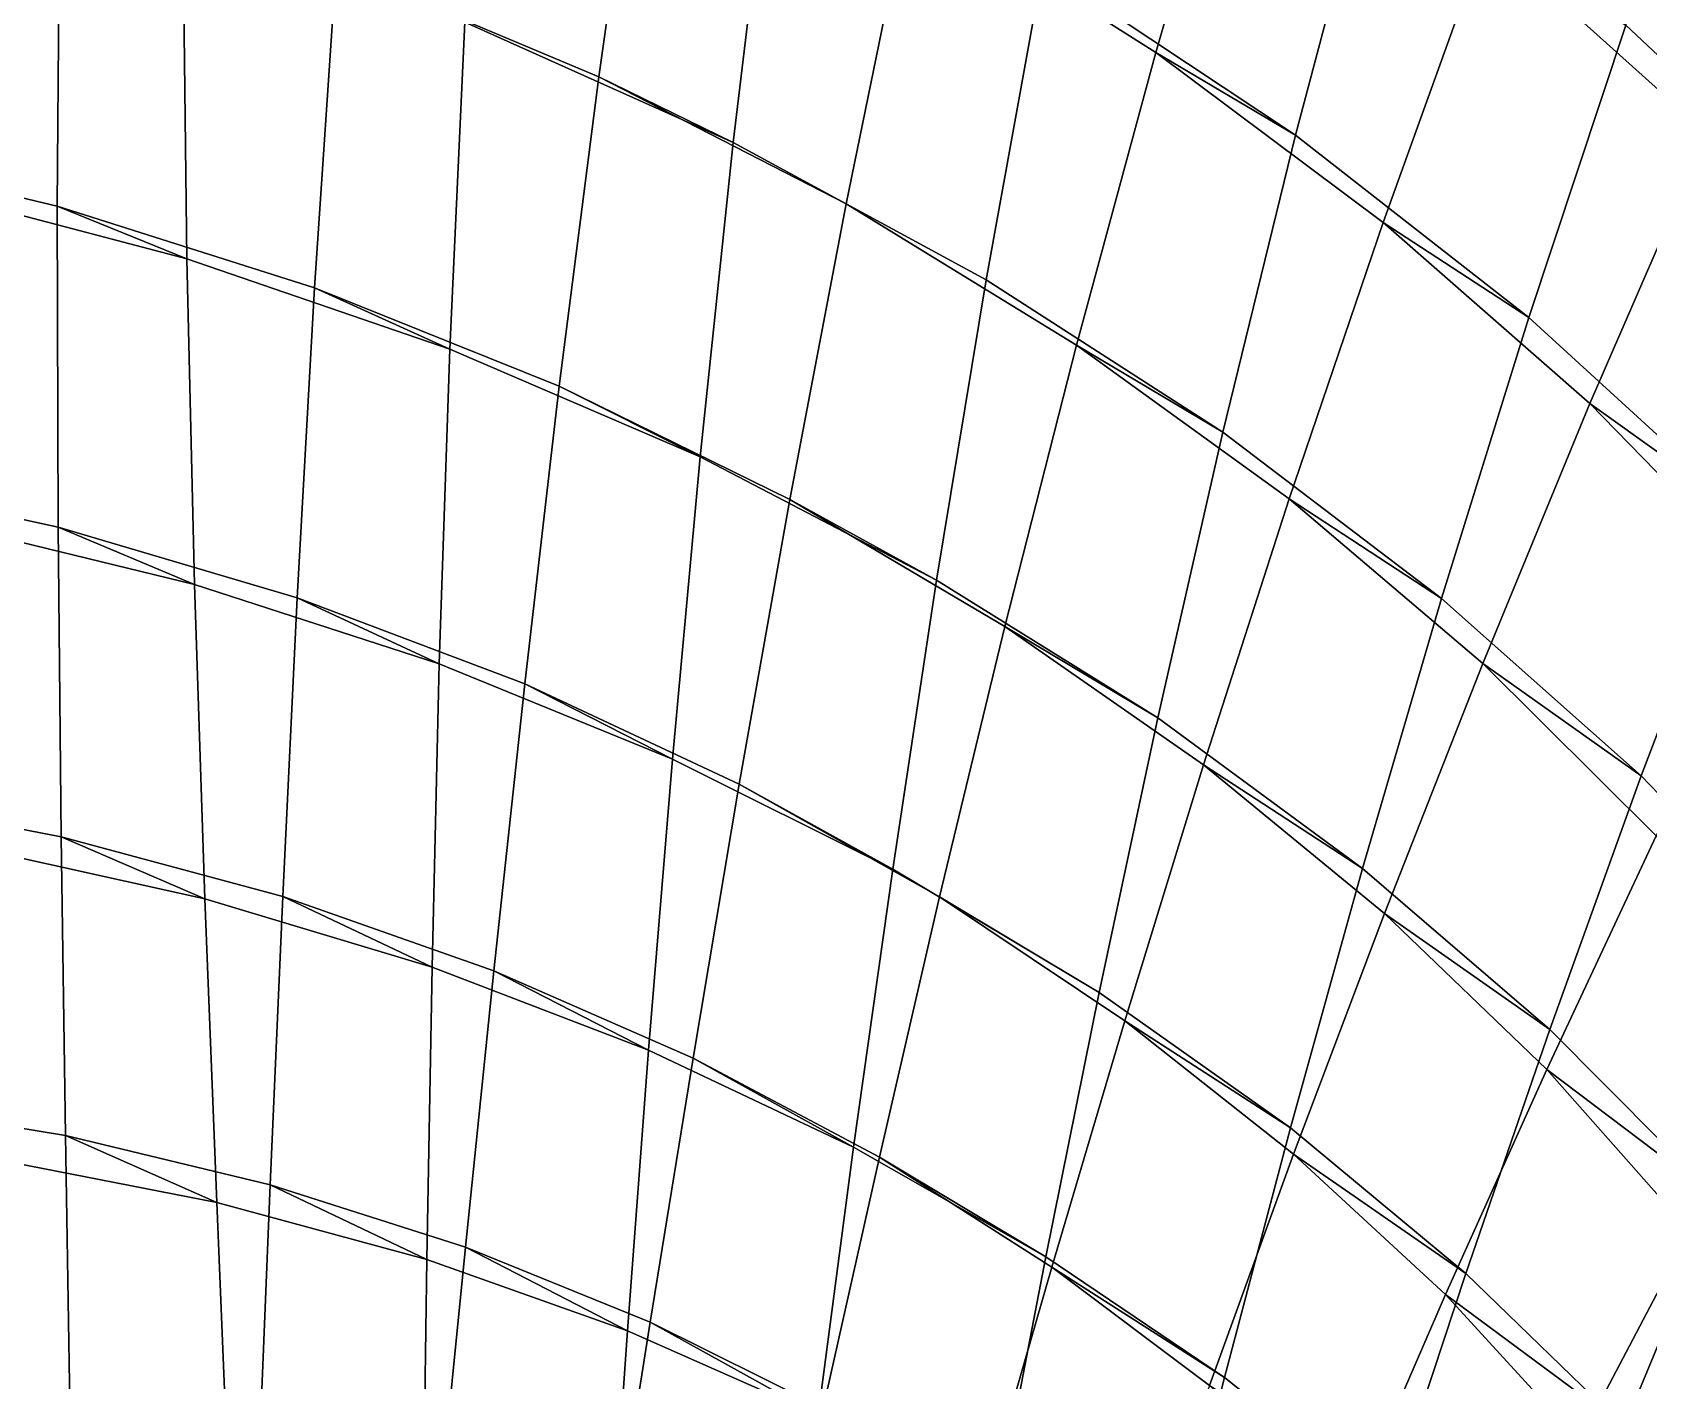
# Model space of a CAD drawing. Header units: metres. Extents: x -2184624 to 1125696, y -1900362 to 1900362.
# Drawn here: x -54499 to 97557, y 504991 to 631854 of the extents above; entities that cross this region are included whole.
import ezdxf

# ---------------------------------------------------------------- set-up
doc = ezdxf.new("R2010")
doc.units = ezdxf.units.M

msp = doc.modelspace()

# ---------------------------------------------------------------- linework, layer by layer
for points in [[(27982.242, 644652, 271094.03), (34675.855, 674733.4, 276630.4), (59475.844, 658552.56, 256217.34), (51194.383, 629940.44, 250766.84)], [(-25915.512, 638071.44, 302708.25), (-23391.908, 669521.1, 309189.28), (3073.401, 657902.5, 290552.38), (-1210.877, 627658.2, 284162.56)], [(82309.734, 641008, 234837.75), (93061.16, 669122.9, 239502.03), (115155.055, 648720.25, 216990.48), (103050.37, 622330.1, 212436.88)], [(40570.195, 637982.5, 291384.4), (46689.55, 668563.4, 297243.78), (72032.516, 651274.8, 276793.22), (64335.664, 622185.7, 270983.94)], [(-13811.312, 632799.3, 322731.12), (-11877.299, 664752.25, 329485.53), (15119.412, 652226.9, 310865.8), (11428.006, 621492.06, 304171.88)], [(95419.09, 632519.9, 255315.9), (105592.5, 661114.4, 260366.81), (128230.055, 639358.4, 237723.73), (116724.055, 612525.25, 232742.22)], [(59475.844, 658552.56, 256217.34), (72032.516, 651274.8, 276793.22), (64335.664, 622185.7, 270983.94), (51194.383, 629940.44, 250766.84)], [(51194.383, 629940.44, 250766.84), (59475.844, 658552.56, 256217.34), (82309.734, 641008, 234837.75), (72580.05, 613960.6, 229524.66)], [(51194.383, 629940.44, 250766.84), (64335.664, 622185.7, 270983.94), (72032.516, 651274.8, 276793.22), (59475.844, 658552.56, 256217.34)], [(3073.401, 657902.5, 290552.38), (15119.412, 652226.9, 310865.8), (11428.006, 621492.06, 304171.88), (-1210.877, 627658.2, 284162.56)], [(-1210.877, 627658.2, 284162.56), (3073.401, 657902.5, 290552.38), (27982.242, 644652, 271094.03), (22052.086, 615723.4, 264829.88)], [(-1210.877, 627658.2, 284162.56), (11428.006, 621492.06, 304171.88), (15119.412, 652226.9, 310865.8), (3073.401, 657902.5, 290552.38)], [(-77438.64, 621527.44, 330064.06), (-79090.266, 653798.8, 337593.62), (-51923.5, 646824.5, 320505.94), (-52155.35, 615493.06, 313093.12)], [(11428.006, 621492.06, 304171.88), (15119.412, 652226.9, 310865.8), (40570.195, 637982.5, 291384.4), (35238.215, 608581.6, 284783.3)], [(64335.664, 622185.7, 270983.94), (72032.516, 651274.8, 276793.22), (95419.09, 632519.9, 255315.9), (86287.28, 605025.75, 249606.44)], [(-65750.016, 617317.2, 349783.5), (-68019.86, 650084.44, 357548.06), (-40342.055, 642368.25, 340508.25), (-39957.203, 610546.94, 332833.75)], [(-51923.5, 646824.5, 320505.94), (-40342.055, 642368.25, 340508.25), (-39957.203, 610546.94, 332833.75), (-52155.35, 615493.06, 313093.12)], [(-52155.35, 615493.06, 313093.12), (-51923.5, 646824.5, 320505.94), (-25915.512, 638071.44, 302708.25), (-27938.686, 607800.5, 295435.3)], [(-52155.35, 615493.06, 313093.12), (-39957.203, 610546.94, 332833.75), (-40342.055, 642368.25, 340508.25), (-51923.5, 646824.5, 320505.94)], [(27982.242, 644652, 271094.03), (40570.195, 637982.5, 291384.4), (35238.215, 608581.6, 284783.3), (22052.086, 615723.4, 264829.88)], [(22052.086, 615723.4, 264829.88), (27982.242, 644652, 271094.03), (51194.383, 629940.44, 250766.84), (43743.066, 602425.94, 244671.42)], [(22052.086, 615723.4, 264829.88), (35238.215, 608581.6, 284783.3), (40570.195, 637982.5, 291384.4), (27982.242, 644652, 271094.03)], [(27982.242, 644652, 271094.03), (40570.195, 637982.5, 291384.4), (64335.664, 622185.7, 270983.94), (51194.383, 629940.44, 250766.84)], [(51194.383, 629940.44, 250766.84), (64335.664, 622185.7, 270983.94), (40570.195, 637982.5, 291384.4), (27982.242, 644652, 271094.03)], [(-39957.203, 610546.94, 332833.75), (-40342.055, 642368.25, 340508.25), (-13811.312, 632799.3, 322731.12), (-15217.943, 602048.5, 315167.88)], [(82309.734, 641008, 234837.75), (95419.09, 632519.9, 255315.9), (86287.28, 605025.75, 249606.44), (72580.05, 613960.6, 229524.66)], [(72580.05, 613960.6, 229524.66), (82309.734, 641008, 234837.75), (103050.37, 622330.1, 212436.88), (92023.24, 596927.56, 207324.53)], [(72580.05, 613960.6, 229524.66), (86287.28, 605025.75, 249606.44), (95419.09, 632519.9, 255315.9), (82309.734, 641008, 234837.75)], [(82309.734, 641008, 234837.75), (95419.09, 632519.9, 255315.9), (116724.055, 612525.25, 232742.22), (103050.37, 622330.1, 212436.88)], [(103050.37, 622330.1, 212436.88), (116724.055, 612525.25, 232742.22), (95419.09, 632519.9, 255315.9), (82309.734, 641008, 234837.75)], [(-25915.512, 638071.44, 302708.25), (-13811.312, 632799.3, 322731.12), (-15217.943, 602048.5, 315167.88), (-27938.686, 607800.5, 295435.3)], [(-27938.686, 607800.5, 295435.3), (-25915.512, 638071.44, 302708.25), (-1210.877, 627658.2, 284162.56), (-4922.858, 598559.56, 277058.4)], [(-27938.686, 607800.5, 295435.3), (-15217.943, 602048.5, 315167.88), (-13811.312, 632799.3, 322731.12), (-25915.512, 638071.44, 302708.25)], [(-25915.512, 638071.44, 302708.25), (-13811.312, 632799.3, 322731.12), (11428.006, 621492.06, 304171.88), (-1210.877, 627658.2, 284162.56)], [(-1210.877, 627658.2, 284162.56), (11428.006, 621492.06, 304171.88), (-13811.312, 632799.3, 322731.12), (-25915.512, 638071.44, 302708.25)], [(35238.215, 608581.6, 284783.3), (40570.195, 637982.5, 291384.4), (64335.664, 622185.7, 270983.94), (57489.91, 594223.8, 264517.1)], [(-15217.943, 602048.5, 315167.88), (-13811.312, 632799.3, 322731.12), (11428.006, 621492.06, 304171.88), (8333.795, 591928.44, 296747.03)], [(86287.28, 605025.75, 249606.44), (95419.09, 632519.9, 255315.9), (116724.055, 612525.25, 232742.22), (106311.21, 586715.44, 227194.81)], [(51194.383, 629940.44, 250766.84), (64335.664, 622185.7, 270983.94), (57489.91, 594223.8, 264517.1), (43743.066, 602425.94, 244671.42)], [(43743.066, 602425.94, 244671.42), (51194.383, 629940.44, 250766.84), (72580.05, 613960.6, 229524.66), (63742.676, 587945.94, 223650.56)], [(43743.066, 602425.94, 244671.42), (57489.91, 594223.8, 264517.1), (64335.664, 622185.7, 270983.94), (51194.383, 629940.44, 250766.84)], [(51194.383, 629940.44, 250766.84), (64335.664, 622185.7, 270983.94), (86287.28, 605025.75, 249606.44), (72580.05, 613960.6, 229524.66)], [(72580.05, 613960.6, 229524.66), (86287.28, 605025.75, 249606.44), (64335.664, 622185.7, 270983.94), (51194.383, 629940.44, 250766.84)], [(-1210.877, 627658.2, 284162.56), (11428.006, 621492.06, 304171.88), (8333.795, 591928.44, 296747.03), (-4922.858, 598559.56, 277058.4)], [(-4922.858, 598559.56, 277058.4), (-1210.877, 627658.2, 284162.56), (22052.086, 615723.4, 264829.88), (16763.697, 587898.56, 257930.11)], [(-4922.858, 598559.56, 277058.4), (8333.795, 591928.44, 296747.03), (11428.006, 621492.06, 304171.88), (-1210.877, 627658.2, 284162.56)], [(-1210.877, 627658.2, 284162.56), (11428.006, 621492.06, 304171.88), (35238.215, 608581.6, 284783.3), (22052.086, 615723.4, 264829.88)], [(22052.086, 615723.4, 264829.88), (35238.215, 608581.6, 284783.3), (11428.006, 621492.06, 304171.88), (-1210.877, 627658.2, 284162.56)], [(57489.91, 594223.8, 264517.1), (64335.664, 622185.7, 270983.94), (86287.28, 605025.75, 249606.44), (78065.016, 578596.44, 243325.34)], [(103050.37, 622330.1, 212436.88), (116724.055, 612525.25, 232742.22), (106311.21, 586715.44, 227194.81), (92023.24, 596927.56, 207324.53)], [(92023.24, 596927.56, 207324.53), (103050.37, 622330.1, 212436.88), (121586.87, 602773.25, 188964.8), (109422.336, 579076.3, 184129.31)], [(92023.24, 596927.56, 207324.53), (106311.21, 586715.44, 227194.81), (116724.055, 612525.25, 232742.22), (103050.37, 622330.1, 212436.88)], [(-75542.79, 590409.9, 321685.8), (-77438.64, 621527.44, 330064.06), (-52155.35, 615493.06, 313093.12), (-52071.36, 585300.2, 304905.94)], [(-77438.64, 621527.44, 330064.06), (-65750.016, 617317.2, 349783.5), (-39957.203, 610546.94, 332833.75), (-52155.35, 615493.06, 313093.12)], [(-52155.35, 615493.06, 313093.12), (-39957.203, 610546.94, 332833.75), (-65750.016, 617317.2, 349783.5), (-77438.64, 621527.44, 330064.06)], [(8333.795, 591928.44, 296747.03), (11428.006, 621492.06, 304171.88), (35238.215, 608581.6, 284783.3), (30570.232, 580312.06, 277530.97)], [(-63206.258, 585724.9, 341150.7), (-65750.016, 617317.2, 349783.5), (-39957.203, 610546.94, 332833.75), (-39228.32, 579886.8, 324365.12)], [(-52155.35, 615493.06, 313093.12), (-39957.203, 610546.94, 332833.75), (-39228.32, 579886.8, 324365.12), (-52071.36, 585300.2, 304905.94)], [(-52071.36, 585300.2, 304905.94), (-52155.35, 615493.06, 313093.12), (-27938.686, 607800.5, 295435.3), (-29574.592, 578646.4, 287463.5)], [(-52071.36, 585300.2, 304905.94), (-39228.32, 579886.8, 324365.12), (-39957.203, 610546.94, 332833.75), (-52155.35, 615493.06, 313093.12)], [(-52155.35, 615493.06, 313093.12), (-39957.203, 610546.94, 332833.75), (-15217.943, 602048.5, 315167.88), (-27938.686, 607800.5, 295435.3)], [(-27938.686, 607800.5, 295435.3), (-15217.943, 602048.5, 315167.88), (-39957.203, 610546.94, 332833.75), (-52155.35, 615493.06, 313093.12)], [(22052.086, 615723.4, 264829.88), (35238.215, 608581.6, 284783.3), (30570.232, 580312.06, 277530.97), (16763.697, 587898.56, 257930.11)], [(16763.697, 587898.56, 257930.11), (22052.086, 615723.4, 264829.88), (43743.066, 602425.94, 244671.42), (36999.99, 575964.75, 238019.66)], [(16763.697, 587898.56, 257930.11), (30570.232, 580312.06, 277530.97), (35238.215, 608581.6, 284783.3), (22052.086, 615723.4, 264829.88)], [(22052.086, 615723.4, 264829.88), (35238.215, 608581.6, 284783.3), (57489.91, 594223.8, 264517.1), (43743.066, 602425.94, 244671.42)], [(43743.066, 602425.94, 244671.42), (57489.91, 594223.8, 264517.1), (35238.215, 608581.6, 284783.3), (22052.086, 615723.4, 264829.88)], [(72580.05, 613960.6, 229524.66), (86287.28, 605025.75, 249606.44), (78065.016, 578596.44, 243325.34), (63742.676, 587945.94, 223650.56)], [(63742.676, 587945.94, 223650.56), (72580.05, 613960.6, 229524.66), (92023.24, 596927.56, 207324.53), (81944.09, 572481.9, 201735)], [(63742.676, 587945.94, 223650.56), (78065.016, 578596.44, 243325.34), (86287.28, 605025.75, 249606.44), (72580.05, 613960.6, 229524.66)], [(72580.05, 613960.6, 229524.66), (86287.28, 605025.75, 249606.44), (106311.21, 586715.44, 227194.81), (92023.24, 596927.56, 207324.53)], [(92023.24, 596927.56, 207324.53), (106311.21, 586715.44, 227194.81), (86287.28, 605025.75, 249606.44), (72580.05, 613960.6, 229524.66)], [(-39228.32, 579886.8, 324365.12), (-39957.203, 610546.94, 332833.75), (-15217.943, 602048.5, 315167.88), (-16211.107, 572438.9, 306886.25)], [(30570.232, 580312.06, 277530.97), (35238.215, 608581.6, 284783.3), (57489.91, 594223.8, 264517.1), (51371.19, 567344.75, 257479.88)], [(-27938.686, 607800.5, 295435.3), (-15217.943, 602048.5, 315167.88), (-16211.107, 572438.9, 306886.25), (-29574.592, 578646.4, 287463.5)], [(-29574.592, 578646.4, 287463.5), (-27938.686, 607800.5, 295435.3), (-4922.858, 598559.56, 277058.4), (-8177.111, 570548.7, 269331.5)], [(-29574.592, 578646.4, 287463.5), (-16211.107, 572438.9, 306886.25), (-15217.943, 602048.5, 315167.88), (-27938.686, 607800.5, 295435.3)], [(-27938.686, 607800.5, 295435.3), (-15217.943, 602048.5, 315167.88), (8333.795, 591928.44, 296747.03), (-4922.858, 598559.56, 277058.4)], [(-4922.858, 598559.56, 277058.4), (8333.795, 591928.44, 296747.03), (-15217.943, 602048.5, 315167.88), (-27938.686, 607800.5, 295435.3)], [(78065.016, 578596.44, 243325.34), (86287.28, 605025.75, 249606.44), (106311.21, 586715.44, 227194.81), (96858.75, 561897.4, 221162.72)], [(43743.066, 602425.94, 244671.42), (57489.91, 594223.8, 264517.1), (51371.19, 567344.75, 257479.88), (36999.99, 575964.75, 238019.66)], [(36999.99, 575964.75, 238019.66), (43743.066, 602425.94, 244671.42), (63742.676, 587945.94, 223650.56), (55675.71, 562924, 217299.22)], [(36999.99, 575964.75, 238019.66), (51371.19, 567344.75, 257479.88), (57489.91, 594223.8, 264517.1), (43743.066, 602425.94, 244671.42)], [(43743.066, 602425.94, 244671.42), (57489.91, 594223.8, 264517.1), (78065.016, 578596.44, 243325.34), (63742.676, 587945.94, 223650.56)], [(63742.676, 587945.94, 223650.56), (78065.016, 578596.44, 243325.34), (57489.91, 594223.8, 264517.1), (43743.066, 602425.94, 244671.42)], [(-16211.107, 572438.9, 306886.25), (-15217.943, 602048.5, 315167.88), (8333.795, 591928.44, 296747.03), (5720.982, 563478.44, 288680.62)], [(-4922.858, 598559.56, 277058.4), (8333.795, 591928.44, 296747.03), (5720.982, 563478.44, 288680.62), (-8177.111, 570548.7, 269331.5)], [(-8177.111, 570548.7, 269331.5), (-4922.858, 598559.56, 277058.4), (16763.697, 587898.56, 257930.11), (12001.857, 561124.6, 250484.16)], [(-8177.111, 570548.7, 269331.5), (5720.982, 563478.44, 288680.62), (8333.795, 591928.44, 296747.03), (-4922.858, 598559.56, 277058.4)], [(-4922.858, 598559.56, 277058.4), (8333.795, 591928.44, 296747.03), (30570.232, 580312.06, 277530.97), (16763.697, 587898.56, 257930.11)], [(16763.697, 587898.56, 257930.11), (30570.232, 580312.06, 277530.97), (8333.795, 591928.44, 296747.03), (-4922.858, 598559.56, 277058.4)], [(92023.24, 596927.56, 207324.53), (106311.21, 586715.44, 227194.81), (96858.75, 561897.4, 221162.72), (81944.09, 572481.9, 201735)], [(81944.09, 572481.9, 201735), (92023.24, 596927.56, 207324.53), (109422.336, 579076.3, 184129.31), (98254.36, 556249.5, 178899.03)], [(81944.09, 572481.9, 201735), (96858.75, 561897.4, 221162.72), (106311.21, 586715.44, 227194.81), (92023.24, 596927.56, 207324.53)], [(92023.24, 596927.56, 207324.53), (106311.21, 586715.44, 227194.81), (124308.85, 567489.44, 203695.28), (109422.336, 579076.3, 184129.31)], [(109422.336, 579076.3, 184129.31), (124308.85, 567489.44, 203695.28), (106311.21, 586715.44, 227194.81), (92023.24, 596927.56, 207324.53)], [(51371.19, 567344.75, 257479.88), (57489.91, 594223.8, 264517.1), (78065.016, 578596.44, 243325.34), (70627.625, 553191.4, 236555.6)], [(5720.982, 563478.44, 288680.62), (8333.795, 591928.44, 296747.03), (30570.232, 580312.06, 277530.97), (26449.225, 553121, 269715)], [(-73506.016, 560372.5, 312549.16), (-75542.79, 590409.9, 321685.8), (-52071.36, 585300.2, 304905.94), (-51777.4, 556175.5, 296035.22)], [(-75542.79, 590409.9, 321685.8), (-63206.258, 585724.9, 341150.7), (-39228.32, 579886.8, 324365.12), (-52071.36, 585300.2, 304905.94)], [(-52071.36, 585300.2, 304905.94), (-39228.32, 579886.8, 324365.12), (-63206.258, 585724.9, 341150.7), (-75542.79, 590409.9, 321685.8)], [(16763.697, 587898.56, 257930.11), (30570.232, 580312.06, 277530.97), (26449.225, 553121, 269715), (12001.857, 561124.6, 250484.16)], [(12001.857, 561124.6, 250484.16), (16763.697, 587898.56, 257930.11), (36999.99, 575964.75, 238019.66), (30850.088, 550508.56, 230897.5)], [(12001.857, 561124.6, 250484.16), (26449.225, 553121, 269715), (30570.232, 580312.06, 277530.97), (16763.697, 587898.56, 257930.11)], [(16763.697, 587898.56, 257930.11), (30570.232, 580312.06, 277530.97), (51371.19, 567344.75, 257479.88), (36999.99, 575964.75, 238019.66)], [(36999.99, 575964.75, 238019.66), (51371.19, 567344.75, 257479.88), (30570.232, 580312.06, 277530.97), (16763.697, 587898.56, 257930.11)], [(63742.676, 587945.94, 223650.56), (78065.016, 578596.44, 243325.34), (70627.625, 553191.4, 236555.6), (55675.71, 562924, 217299.22)], [(55675.71, 562924, 217299.22), (63742.676, 587945.94, 223650.56), (81944.09, 572481.9, 201735), (72692.2, 548958.1, 195745.92)], [(55675.71, 562924, 217299.22), (70627.625, 553191.4, 236555.6), (78065.016, 578596.44, 243325.34), (63742.676, 587945.94, 223650.56)], [(63742.676, 587945.94, 223650.56), (78065.016, 578596.44, 243325.34), (96858.75, 561897.4, 221162.72), (81944.09, 572481.9, 201735)], [(81944.09, 572481.9, 201735), (96858.75, 561897.4, 221162.72), (78065.016, 578596.44, 243325.34), (63742.676, 587945.94, 223650.56)], [(-60491.58, 555234.9, 331736.53), (-63206.258, 585724.9, 341150.7), (-39228.32, 579886.8, 324365.12), (-38261.47, 550318.6, 315190.16)], [(96858.75, 561897.4, 221162.72), (106311.21, 586715.44, 227194.81), (124308.85, 567489.44, 203695.28), (113781.41, 544343.6, 197988.4)], [(-52071.36, 585300.2, 304905.94), (-39228.32, 579886.8, 324365.12), (-38261.47, 550318.6, 315190.16), (-51777.4, 556175.5, 296035.22)], [(-51777.4, 556175.5, 296035.22), (-52071.36, 585300.2, 304905.94), (-29574.592, 578646.4, 287463.5), (-30930.965, 550542.9, 278883.3)], [(-51777.4, 556175.5, 296035.22), (-38261.47, 550318.6, 315190.16), (-39228.32, 579886.8, 324365.12), (-52071.36, 585300.2, 304905.94)], [(-52071.36, 585300.2, 304905.94), (-39228.32, 579886.8, 324365.12), (-16211.107, 572438.9, 306886.25), (-29574.592, 578646.4, 287463.5)], [(-29574.592, 578646.4, 287463.5), (-16211.107, 572438.9, 306886.25), (-39228.32, 579886.8, 324365.12), (-52071.36, 585300.2, 304905.94)], [(-38261.47, 550318.6, 315190.16), (-39228.32, 579886.8, 324365.12), (-16211.107, 572438.9, 306886.25), (-16899.273, 543904.9, 297974)], [(26449.225, 553121, 269715), (30570.232, 580312.06, 277530.97), (51371.19, 567344.75, 257479.88), (45862.2, 541500.2, 249957.06)], [(-29574.592, 578646.4, 287463.5), (-16211.107, 572438.9, 306886.25), (-16899.273, 543904.9, 297974), (-30930.965, 550542.9, 278883.3)], [(-30930.965, 550542.9, 278883.3), (-29574.592, 578646.4, 287463.5), (-8177.111, 570548.7, 269331.5), (-11082.232, 543564, 261071.4)], [(-30930.965, 550542.9, 278883.3), (-16899.273, 543904.9, 297974), (-16211.107, 572438.9, 306886.25), (-29574.592, 578646.4, 287463.5)], [(-29574.592, 578646.4, 287463.5), (-16211.107, 572438.9, 306886.25), (5720.982, 563478.44, 288680.62), (-8177.111, 570548.7, 269331.5)], [(-8177.111, 570548.7, 269331.5), (5720.982, 563478.44, 288680.62), (-16211.107, 572438.9, 306886.25), (-29574.592, 578646.4, 287463.5)], [(70627.625, 553191.4, 236555.6), (78065.016, 578596.44, 243325.34), (96858.75, 561897.4, 221162.72), (88242.94, 538034.75, 214723.39)], [(36999.99, 575964.75, 238019.66), (51371.19, 567344.75, 257479.88), (45862.2, 541500.2, 249957.06), (30850.088, 550508.56, 230897.5)], [(30850.088, 550508.56, 230897.5), (36999.99, 575964.75, 238019.66), (55675.71, 562924, 217299.22), (48264.984, 538851.25, 210551.5)], [(30850.088, 550508.56, 230897.5), (45862.2, 541500.2, 249957.06), (51371.19, 567344.75, 257479.88), (36999.99, 575964.75, 238019.66)], [(36999.99, 575964.75, 238019.66), (51371.19, 567344.75, 257479.88), (70627.625, 553191.4, 236555.6), (55675.71, 562924, 217299.22)], [(55675.71, 562924, 217299.22), (70627.625, 553191.4, 236555.6), (51371.19, 567344.75, 257479.88), (36999.99, 575964.75, 238019.66)], [(-16899.273, 543904.9, 297974), (-16211.107, 572438.9, 306886.25), (5720.982, 563478.44, 288680.62), (3479.65, 536081.25, 280059.97)], [(81944.09, 572481.9, 201735), (96858.75, 561897.4, 221162.72), (88242.94, 538034.75, 214723.39), (72692.2, 548958.1, 195745.92)], [(72692.2, 548958.1, 195745.92), (81944.09, 572481.9, 201735), (98254.36, 556249.5, 178899.03), (87964.29, 534263.9, 173343.94)], [(72692.2, 548958.1, 195745.92), (88242.94, 538034.75, 214723.39), (96858.75, 561897.4, 221162.72), (81944.09, 572481.9, 201735)], [(81944.09, 572481.9, 201735), (96858.75, 561897.4, 221162.72), (113781.41, 544343.6, 197988.4), (98254.36, 556249.5, 178899.03)], [(98254.36, 556249.5, 178899.03), (113781.41, 544343.6, 197988.4), (96858.75, 561897.4, 221162.72), (81944.09, 572481.9, 201735)], [(-8177.111, 570548.7, 269331.5), (5720.982, 563478.44, 288680.62), (3479.65, 536081.25, 280059.97), (-11082.232, 543564, 261071.4)], [(-11082.232, 543564, 261071.4), (-8177.111, 570548.7, 269331.5), (12001.857, 561124.6, 250484.16), (7658.046, 535344.6, 242578.89)], [(-11082.232, 543564, 261071.4), (3479.65, 536081.25, 280059.97), (5720.982, 563478.44, 288680.62), (-8177.111, 570548.7, 269331.5)], [(-8177.111, 570548.7, 269331.5), (5720.982, 563478.44, 288680.62), (26449.225, 553121, 269715), (12001.857, 561124.6, 250484.16)], [(12001.857, 561124.6, 250484.16), (26449.225, 553121, 269715), (5720.982, 563478.44, 288680.62), (-8177.111, 570548.7, 269331.5)], [(45862.2, 541500.2, 249957.06), (51371.19, 567344.75, 257479.88), (70627.625, 553191.4, 236555.6), (63858.305, 528766.75, 229377.47)], [(3479.65, 536081.25, 280059.97), (5720.982, 563478.44, 288680.62), (26449.225, 553121, 269715), (22764.865, 526952, 261420.61)], [(55675.71, 562924, 217299.22), (70627.625, 553191.4, 236555.6), (63858.305, 528766.75, 229377.47), (48264.984, 538851.25, 210551.5)], [(48264.984, 538851.25, 210551.5), (55675.71, 562924, 217299.22), (72692.2, 548958.1, 195745.92), (64155.438, 526318.2, 189431.7)], [(48264.984, 538851.25, 210551.5), (63858.305, 528766.75, 229377.47), (70627.625, 553191.4, 236555.6), (55675.71, 562924, 217299.22)], [(55675.71, 562924, 217299.22), (70627.625, 553191.4, 236555.6), (88242.94, 538034.75, 214723.39), (72692.2, 548958.1, 195745.92)], [(72692.2, 548958.1, 195745.92), (88242.94, 538034.75, 214723.39), (70627.625, 553191.4, 236555.6), (55675.71, 562924, 217299.22)], [(12001.857, 561124.6, 250484.16), (26449.225, 553121, 269715), (22764.865, 526952, 261420.61), (7658.046, 535344.6, 242578.89)], [(7658.046, 535344.6, 242578.89), (12001.857, 561124.6, 250484.16), (30850.088, 550508.56, 230897.5), (25185.469, 526005.1, 223388.25)], [(7658.046, 535344.6, 242578.89), (22764.865, 526952, 261420.61), (26449.225, 553121, 269715), (12001.857, 561124.6, 250484.16)], [(12001.857, 561124.6, 250484.16), (26449.225, 553121, 269715), (45862.2, 541500.2, 249957.06), (30850.088, 550508.56, 230897.5)], [(30850.088, 550508.56, 230897.5), (45862.2, 541500.2, 249957.06), (26449.225, 553121, 269715), (12001.857, 561124.6, 250484.16)], [(88242.94, 538034.75, 214723.39), (96858.75, 561897.4, 221162.72), (113781.41, 544343.6, 197988.4), (104135.086, 522074.38, 191954.06)], [(-71426.99, 531338.25, 302742.44), (-73506.016, 560372.5, 312549.16), (-51777.4, 556175.5, 296035.22), (-51373.785, 528045.56, 286569.88)], [(-73506.016, 560372.5, 312549.16), (-60491.58, 555234.9, 331736.53), (-38261.47, 550318.6, 315190.16), (-51777.4, 556175.5, 296035.22)], [(-51777.4, 556175.5, 296035.22), (-38261.47, 550318.6, 315190.16), (-60491.58, 555234.9, 331736.53), (-73506.016, 560372.5, 312549.16)], [(-57704.31, 525772, 321625.7), (-60491.58, 555234.9, 331736.53), (-38261.47, 550318.6, 315190.16), (-37157.176, 521770.34, 305394.44)], [(-51777.4, 556175.5, 296035.22), (-38261.47, 550318.6, 315190.16), (-37157.176, 521770.34, 305394.44), (-51373.785, 528045.56, 286569.88)], [(-51373.785, 528045.56, 286569.88), (-51777.4, 556175.5, 296035.22), (-30930.965, 550542.9, 278883.3), (-32109.389, 523419.84, 269783.78)], [(-51373.785, 528045.56, 286569.88), (-37157.176, 521770.34, 305394.44), (-38261.47, 550318.6, 315190.16), (-51777.4, 556175.5, 296035.22)], [(-51777.4, 556175.5, 296035.22), (-38261.47, 550318.6, 315190.16), (-16899.273, 543904.9, 297974), (-30930.965, 550542.9, 278883.3)], [(-30930.965, 550542.9, 278883.3), (-16899.273, 543904.9, 297974), (-38261.47, 550318.6, 315190.16), (-51777.4, 556175.5, 296035.22)], [(98254.36, 556249.5, 178899.03), (113781.41, 544343.6, 197988.4), (104135.086, 522074.38, 191954.06), (87964.29, 534263.9, 173343.94)], [(87964.29, 534263.9, 173343.94), (98254.36, 556249.5, 178899.03), (112595.95, 539478.25, 155126.16), (101420.54, 519047.62, 150087.28)], [(87964.29, 534263.9, 173343.94), (104135.086, 522074.38, 191954.06), (113781.41, 544343.6, 197988.4), (98254.36, 556249.5, 178899.03)], [(22764.865, 526952, 261420.61), (26449.225, 553121, 269715), (45862.2, 541500.2, 249957.06), (40852.57, 516637.7, 242030.88)], [(63858.305, 528766.75, 229377.47), (70627.625, 553191.4, 236555.6), (88242.94, 538034.75, 214723.39), (80348.42, 515088.44, 207951.3)], [(-30930.965, 550542.9, 278883.3), (-16899.273, 543904.9, 297974), (-17384.787, 516377.97, 288517.28), (-32109.389, 523419.84, 269783.78)], [(-32109.389, 523419.84, 269783.78), (-30930.965, 550542.9, 278883.3), (-11082.232, 543564, 261071.4), (-13740.602, 517539.78, 252365.9)], [(-32109.389, 523419.84, 269783.78), (-17384.787, 516377.97, 288517.28), (-16899.273, 543904.9, 297974), (-30930.965, 550542.9, 278883.3)], [(-30930.965, 550542.9, 278883.3), (-16899.273, 543904.9, 297974), (3479.65, 536081.25, 280059.97), (-11082.232, 543564, 261071.4)], [(-11082.232, 543564, 261071.4), (3479.65, 536081.25, 280059.97), (-16899.273, 543904.9, 297974), (-30930.965, 550542.9, 278883.3)], [(30850.088, 550508.56, 230897.5), (45862.2, 541500.2, 249957.06), (40852.57, 516637.7, 242030.88), (25185.469, 526005.1, 223388.25)], [(25185.469, 526005.1, 223388.25), (30850.088, 550508.56, 230897.5), (48264.984, 538851.25, 210551.5), (41404.504, 515681.53, 203485.94)], [(25185.469, 526005.1, 223388.25), (40852.57, 516637.7, 242030.88), (45862.2, 541500.2, 249957.06), (30850.088, 550508.56, 230897.5)], [(30850.088, 550508.56, 230897.5), (45862.2, 541500.2, 249957.06), (63858.305, 528766.75, 229377.47), (48264.984, 538851.25, 210551.5)], [(48264.984, 538851.25, 210551.5), (63858.305, 528766.75, 229377.47), (45862.2, 541500.2, 249957.06), (30850.088, 550508.56, 230897.5)], [(-37157.176, 521770.34, 305394.44), (-38261.47, 550318.6, 315190.16), (-16899.273, 543904.9, 297974), (-17384.787, 516377.97, 288517.28)], [(72692.2, 548958.1, 195745.92), (88242.94, 538034.75, 214723.39), (80348.42, 515088.44, 207951.3), (64155.438, 526318.2, 189431.7)], [(64155.438, 526318.2, 189431.7), (72692.2, 548958.1, 195745.92), (87964.29, 534263.9, 173343.94), (78442.36, 513086.38, 167531.06)], [(64155.438, 526318.2, 189431.7), (80348.42, 515088.44, 207951.3), (88242.94, 538034.75, 214723.39), (72692.2, 548958.1, 195745.92)], [(72692.2, 548958.1, 195745.92), (88242.94, 538034.75, 214723.39), (104135.086, 522074.38, 191954.06), (87964.29, 534263.9, 173343.94)], [(87964.29, 534263.9, 173343.94), (104135.086, 522074.38, 191954.06), (88242.94, 538034.75, 214723.39), (72692.2, 548958.1, 195745.92)], [(-17384.787, 516377.97, 288517.28), (-16899.273, 543904.9, 297974), (3479.65, 536081.25, 280059.97), (1506.055, 509672.16, 270970.5)], [(-11082.232, 543564, 261071.4), (3479.65, 536081.25, 280059.97), (1506.055, 509672.16, 270970.5), (-13740.602, 517539.78, 252365.9)], [(-13740.602, 517539.78, 252365.9), (-11082.232, 543564, 261071.4), (7658.046, 535344.6, 242578.89), (3630.092, 510497.75, 234300.23)], [(-13740.602, 517539.78, 252365.9), (1506.055, 509672.16, 270970.5), (3479.65, 536081.25, 280059.97), (-11082.232, 543564, 261071.4)], [(-11082.232, 543564, 261071.4), (3479.65, 536081.25, 280059.97), (22764.865, 526952, 261420.61), (7658.046, 535344.6, 242578.89)], [(7658.046, 535344.6, 242578.89), (22764.865, 526952, 261420.61), (3479.65, 536081.25, 280059.97), (-11082.232, 543564, 261071.4)], [(40852.57, 516637.7, 242030.88), (45862.2, 541500.2, 249957.06), (63858.305, 528766.75, 229377.47), (57648.12, 505275.53, 221869)], [(48264.984, 538851.25, 210551.5), (63858.305, 528766.75, 229377.47), (57648.12, 505275.53, 221869), (41404.504, 515681.53, 203485.94)], [(41404.504, 515681.53, 203485.94), (48264.984, 538851.25, 210551.5), (64155.438, 526318.2, 189431.7), (56229.79, 504521.53, 182864.67)], [(41404.504, 515681.53, 203485.94), (57648.12, 505275.53, 221869), (63858.305, 528766.75, 229377.47), (48264.984, 538851.25, 210551.5)], [(48264.984, 538851.25, 210551.5), (63858.305, 528766.75, 229377.47), (80348.42, 515088.44, 207951.3), (64155.438, 526318.2, 189431.7)], [(64155.438, 526318.2, 189431.7), (80348.42, 515088.44, 207951.3), (63858.305, 528766.75, 229377.47), (48264.984, 538851.25, 210551.5)], [(80348.42, 515088.44, 207951.3), (88242.94, 538034.75, 214723.39), (104135.086, 522074.38, 191954.06), (95256.625, 500646.94, 185660)], [(1506.055, 509672.16, 270970.5), (3479.65, 536081.25, 280059.97), (22764.865, 526952, 261420.61), (19412.953, 501744.8, 252731.95)], [(7658.046, 535344.6, 242578.89), (22764.865, 526952, 261420.61), (19412.953, 501744.8, 252731.95), (3630.092, 510497.75, 234300.23)], [(3630.092, 510497.75, 234300.23), (7658.046, 535344.6, 242578.89), (25185.469, 526005.1, 223388.25), (19905.186, 502400.12, 215574.02)], [(3630.092, 510497.75, 234300.23), (19412.953, 501744.8, 252731.95), (22764.865, 526952, 261420.61), (7658.046, 535344.6, 242578.89)], [(7658.046, 535344.6, 242578.89), (22764.865, 526952, 261420.61), (40852.57, 516637.7, 242030.88), (25185.469, 526005.1, 223388.25)], [(25185.469, 526005.1, 223388.25), (40852.57, 516637.7, 242030.88), (22764.865, 526952, 261420.61), (7658.046, 535344.6, 242578.89)], [(87964.29, 534263.9, 173343.94), (104135.086, 522074.38, 191954.06), (95256.625, 500646.94, 185660), (78442.36, 513086.38, 167531.06)], [(78442.36, 513086.38, 167531.06), (87964.29, 534263.9, 173343.94), (101420.54, 519047.62, 150087.28), (91060.33, 499340.7, 144852.12)], [(78442.36, 513086.38, 167531.06), (95256.625, 500646.94, 185660), (104135.086, 522074.38, 191954.06), (87964.29, 534263.9, 173343.94)], [(87964.29, 534263.9, 173343.94), (104135.086, 522074.38, 191954.06), (118237.43, 505522.8, 168226.69), (101420.54, 519047.62, 150087.28)], [(101420.54, 519047.62, 150087.28), (118237.43, 505522.8, 168226.69), (104135.086, 522074.38, 191954.06), (87964.29, 534263.9, 173343.94)], [(-69397.87, 503226.06, 292352.2), (-71426.99, 531338.25, 302742.44), (-51373.785, 528045.56, 286569.88), (-50954.793, 500832.16, 276597.6)], [(-71426.99, 531338.25, 302742.44), (-57704.31, 525772, 321625.7), (-37157.176, 521770.34, 305394.44), (-51373.785, 528045.56, 286569.88)], [(-51373.785, 528045.56, 286569.88), (-37157.176, 521770.34, 305394.44), (-57704.31, 525772, 321625.7), (-71426.99, 531338.25, 302742.44)], [(-51373.785, 528045.56, 286569.88), (-37157.176, 521770.34, 305394.44), (-36009.8, 494165.9, 295062.03), (-50954.793, 500832.16, 276597.6)], [(-50954.793, 500832.16, 276597.6), (-51373.785, 528045.56, 286569.88), (-32109.389, 523419.84, 269783.78), (-33205.664, 497203.72, 260252.53)], [(-50954.793, 500832.16, 276597.6), (-36009.8, 494165.9, 295062.03), (-37157.176, 521770.34, 305394.44), (-51373.785, 528045.56, 286569.88)], [(-51373.785, 528045.56, 286569.88), (-37157.176, 521770.34, 305394.44), (-17384.787, 516377.97, 288517.28), (-32109.389, 523419.84, 269783.78)], [(-32109.389, 523419.84, 269783.78), (-17384.787, 516377.97, 288517.28), (-37157.176, 521770.34, 305394.44), (-51373.785, 528045.56, 286569.88)], [(57648.12, 505275.53, 221869), (63858.305, 528766.75, 229377.47), (80348.42, 515088.44, 207951.3), (73067.875, 493016.6, 200918.89)], [(19412.953, 501744.8, 252731.95), (22764.865, 526952, 261420.61), (40852.57, 516637.7, 242030.88), (36238.812, 492702.94, 233782.23)], [(64155.438, 526318.2, 189431.7), (80348.42, 515088.44, 207951.3), (73067.875, 493016.6, 200918.89), (56229.79, 504521.53, 182864.67)], [(56229.79, 504521.53, 182864.67), (64155.438, 526318.2, 189431.7), (78442.36, 513086.38, 167531.06), (69587.8, 492683.38, 161525)], [(56229.79, 504521.53, 182864.67), (73067.875, 493016.6, 200918.89), (80348.42, 515088.44, 207951.3), (64155.438, 526318.2, 189431.7)], [(64155.438, 526318.2, 189431.7), (80348.42, 515088.44, 207951.3), (95256.625, 500646.94, 185660), (78442.36, 513086.38, 167531.06)], [(78442.36, 513086.38, 167531.06), (95256.625, 500646.94, 185660), (80348.42, 515088.44, 207951.3), (64155.438, 526318.2, 189431.7)], [(-54936.07, 497257.56, 310900.75), (-57704.31, 525772, 321625.7), (-37157.176, 521770.34, 305394.44), (-36009.8, 494165.9, 295062.03)], [(25185.469, 526005.1, 223388.25), (40852.57, 516637.7, 242030.88), (36238.812, 492702.94, 233782.23), (19905.186, 502400.12, 215574.02)], [(19905.186, 502400.12, 215574.02), (25185.469, 526005.1, 223388.25), (41404.504, 515681.53, 203485.94), (34994.88, 493366.53, 196179.67)], [(19905.186, 502400.12, 215574.02), (36238.812, 492702.94, 233782.23), (40852.57, 516637.7, 242030.88), (25185.469, 526005.1, 223388.25)], [(25185.469, 526005.1, 223388.25), (40852.57, 516637.7, 242030.88), (57648.12, 505275.53, 221869), (41404.504, 515681.53, 203485.94)], [(41404.504, 515681.53, 203485.94), (57648.12, 505275.53, 221869), (40852.57, 516637.7, 242030.88), (25185.469, 526005.1, 223388.25)], [(-32109.389, 523419.84, 269783.78), (-17384.787, 516377.97, 288517.28), (-17764.197, 489786.03, 278600.66), (-33205.664, 497203.72, 260252.53)], [(-33205.664, 497203.72, 260252.53), (-32109.389, 523419.84, 269783.78), (-13740.602, 517539.78, 252365.9), (-16248.225, 492407.2, 243301.75)], [(-33205.664, 497203.72, 260252.53), (-17764.197, 489786.03, 278600.66), (-17384.787, 516377.97, 288517.28), (-32109.389, 523419.84, 269783.78)], [(-32109.389, 523419.84, 269783.78), (-17384.787, 516377.97, 288517.28), (1506.055, 509672.16, 270970.5), (-13740.602, 517539.78, 252365.9)], [(-13740.602, 517539.78, 252365.9), (1506.055, 509672.16, 270970.5), (-17384.787, 516377.97, 288517.28), (-32109.389, 523419.84, 269783.78)], [(-36009.8, 494165.9, 295062.03), (-37157.176, 521770.34, 305394.44), (-17384.787, 516377.97, 288517.28), (-17764.197, 489786.03, 278600.66)], [(95256.625, 500646.94, 185660), (104135.086, 522074.38, 191954.06), (118237.43, 505522.8, 168226.69), (108522.44, 485634.8, 162493.56)], [(101420.54, 519047.62, 150087.28), (118237.43, 505522.8, 168226.69), (108522.44, 485634.8, 162493.56), (91060.33, 499340.7, 144852.12)], [(91060.33, 499340.7, 144852.12), (101420.54, 519047.62, 150087.28), (113004.31, 503522.47, 125981.75), (101957.4, 485270.2, 121408.56)], [(91060.33, 499340.7, 144852.12), (108522.44, 485634.8, 162493.56), (118237.43, 505522.8, 168226.69), (101420.54, 519047.62, 150087.28)], [(-13740.602, 517539.78, 252365.9), (1506.055, 509672.16, 270970.5), (-297.221, 484183.44, 261496.47), (-16248.225, 492407.2, 243301.75)], [(-16248.225, 492407.2, 243301.75), (-13740.602, 517539.78, 252365.9), (3630.092, 510497.75, 234300.23), (-177.795, 486521.44, 225732.47)], [(-16248.225, 492407.2, 243301.75), (-297.221, 484183.44, 261496.47), (1506.055, 509672.16, 270970.5), (-13740.602, 517539.78, 252365.9)], [(-13740.602, 517539.78, 252365.9), (1506.055, 509672.16, 270970.5), (19412.953, 501744.8, 252731.95), (3630.092, 510497.75, 234300.23)], [(3630.092, 510497.75, 234300.23), (19412.953, 501744.8, 252731.95), (1506.055, 509672.16, 270970.5), (-13740.602, 517539.78, 252365.9)], [(-17764.197, 489786.03, 278600.66), (-17384.787, 516377.97, 288517.28), (1506.055, 509672.16, 270970.5), (-297.221, 484183.44, 261496.47)], [(41404.504, 515681.53, 203485.94), (57648.12, 505275.53, 221869), (51894.496, 482668.6, 214106.92), (34994.88, 493366.53, 196179.67)], [(34994.88, 493366.53, 196179.67), (41404.504, 515681.53, 203485.94), (56229.79, 504521.53, 182864.67), (48818.793, 483527.16, 176115.81)], [(34994.88, 493366.53, 196179.67), (51894.496, 482668.6, 214106.92), (57648.12, 505275.53, 221869), (41404.504, 515681.53, 203485.94)], [(36238.812, 492702.94, 233782.23), (40852.57, 516637.7, 242030.88), (57648.12, 505275.53, 221869), (51894.496, 482668.6, 214106.92)], [(41404.504, 515681.53, 203485.94), (57648.12, 505275.53, 221869), (73067.875, 493016.6, 200918.89), (56229.79, 504521.53, 182864.67)], [(56229.79, 504521.53, 182864.67), (73067.875, 493016.6, 200918.89), (57648.12, 505275.53, 221869), (41404.504, 515681.53, 203485.94)], [(73067.875, 493016.6, 200918.89), (80348.42, 515088.44, 207951.3), (95256.625, 500646.94, 185660), (87041.56, 480025.44, 179171.62)], [(78442.36, 513086.38, 167531.06), (95256.625, 500646.94, 185660), (87041.56, 480025.44, 179171.62), (69587.8, 492683.38, 161525)], [(69587.8, 492683.38, 161525), (78442.36, 513086.38, 167531.06), (91060.33, 499340.7, 144852.12), (81418.02, 480330.97, 139476.27)], [(69587.8, 492683.38, 161525), (87041.56, 480025.44, 179171.62), (95256.625, 500646.94, 185660), (78442.36, 513086.38, 167531.06)], [(78442.36, 513086.38, 167531.06), (95256.625, 500646.94, 185660), (108522.44, 485634.8, 162493.56), (91060.33, 499340.7, 144852.12)], [(91060.33, 499340.7, 144852.12), (108522.44, 485634.8, 162493.56), (95256.625, 500646.94, 185660), (78442.36, 513086.38, 167531.06)], [(-297.221, 484183.44, 261496.47), (1506.055, 509672.16, 270970.5), (19412.953, 501744.8, 252731.95), (16295.65, 477437.06, 243731.4)], [(3630.092, 510497.75, 234300.23), (19412.953, 501744.8, 252731.95), (16295.65, 477437.06, 243731.4), (-177.795, 486521.44, 225732.47)], [(-177.795, 486521.44, 225732.47), (3630.092, 510497.75, 234300.23), (19905.186, 502400.12, 215574.02), (14914.325, 479637.16, 207536.22)], [(-177.795, 486521.44, 225732.47), (16295.65, 477437.06, 243731.4), (19412.953, 501744.8, 252731.95), (3630.092, 510497.75, 234300.23)], [(3630.092, 510497.75, 234300.23), (19412.953, 501744.8, 252731.95), (36238.812, 492702.94, 233782.23), (19905.186, 502400.12, 215574.02)], [(19905.186, 502400.12, 215574.02), (36238.812, 492702.94, 233782.23), (19412.953, 501744.8, 252731.95), (3630.092, 510497.75, 234300.23)], [(51894.496, 482668.6, 214106.92), (57648.12, 505275.53, 221869), (73067.875, 493016.6, 200918.89), (66301.17, 471776.6, 193697.6)]]:
    msp.add_3dface(points)

doc.saveas('drawing.dxf')
